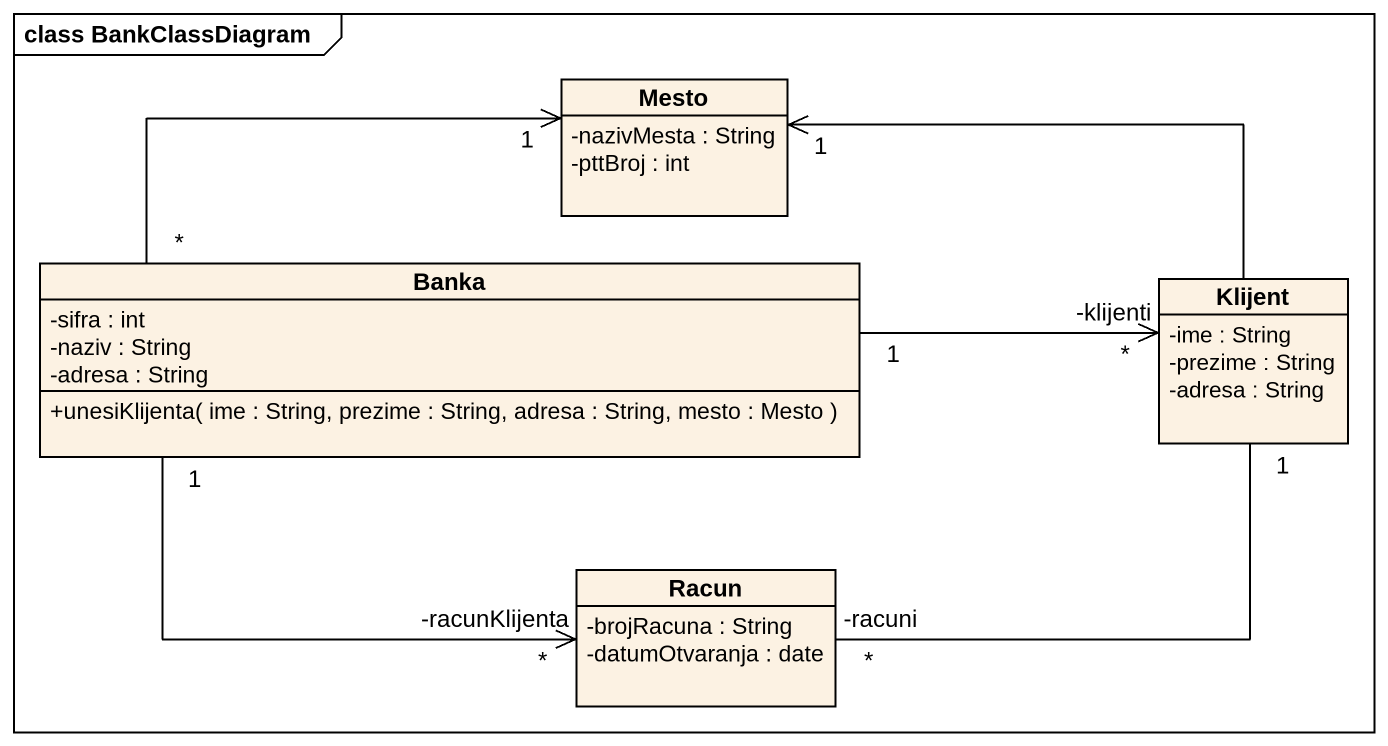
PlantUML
@startuml
mainframe class BankClassDiagram
hide circle
hide empty members
skinparam classAttributeIconSize 0
class Mesto {
  -nazivMesta : String
  -pttBroj : int
}
class Banka {
  -sifra : int
  -naziv : String
  -adresa : String
  +unesiKlijenta( ime : String, prezime : String, adresa : String, mesto : Mesto )
}
class Klijent {
  -ime : String
  -prezime : String
  -adresa : String
}
class Racun {
  -brojRacuna : String
  -datumOtvaranja : date
}
Banka "*" -up-> "1" Mesto
Banka "1" -right-> "*\n-klijenti" Klijent
Banka "1" --> "*\n-racunKlijenta" Racun
Klijent -left-> "1" Mesto
Racun "*\n-racuni" -right- "1" Klijent
@enduml
